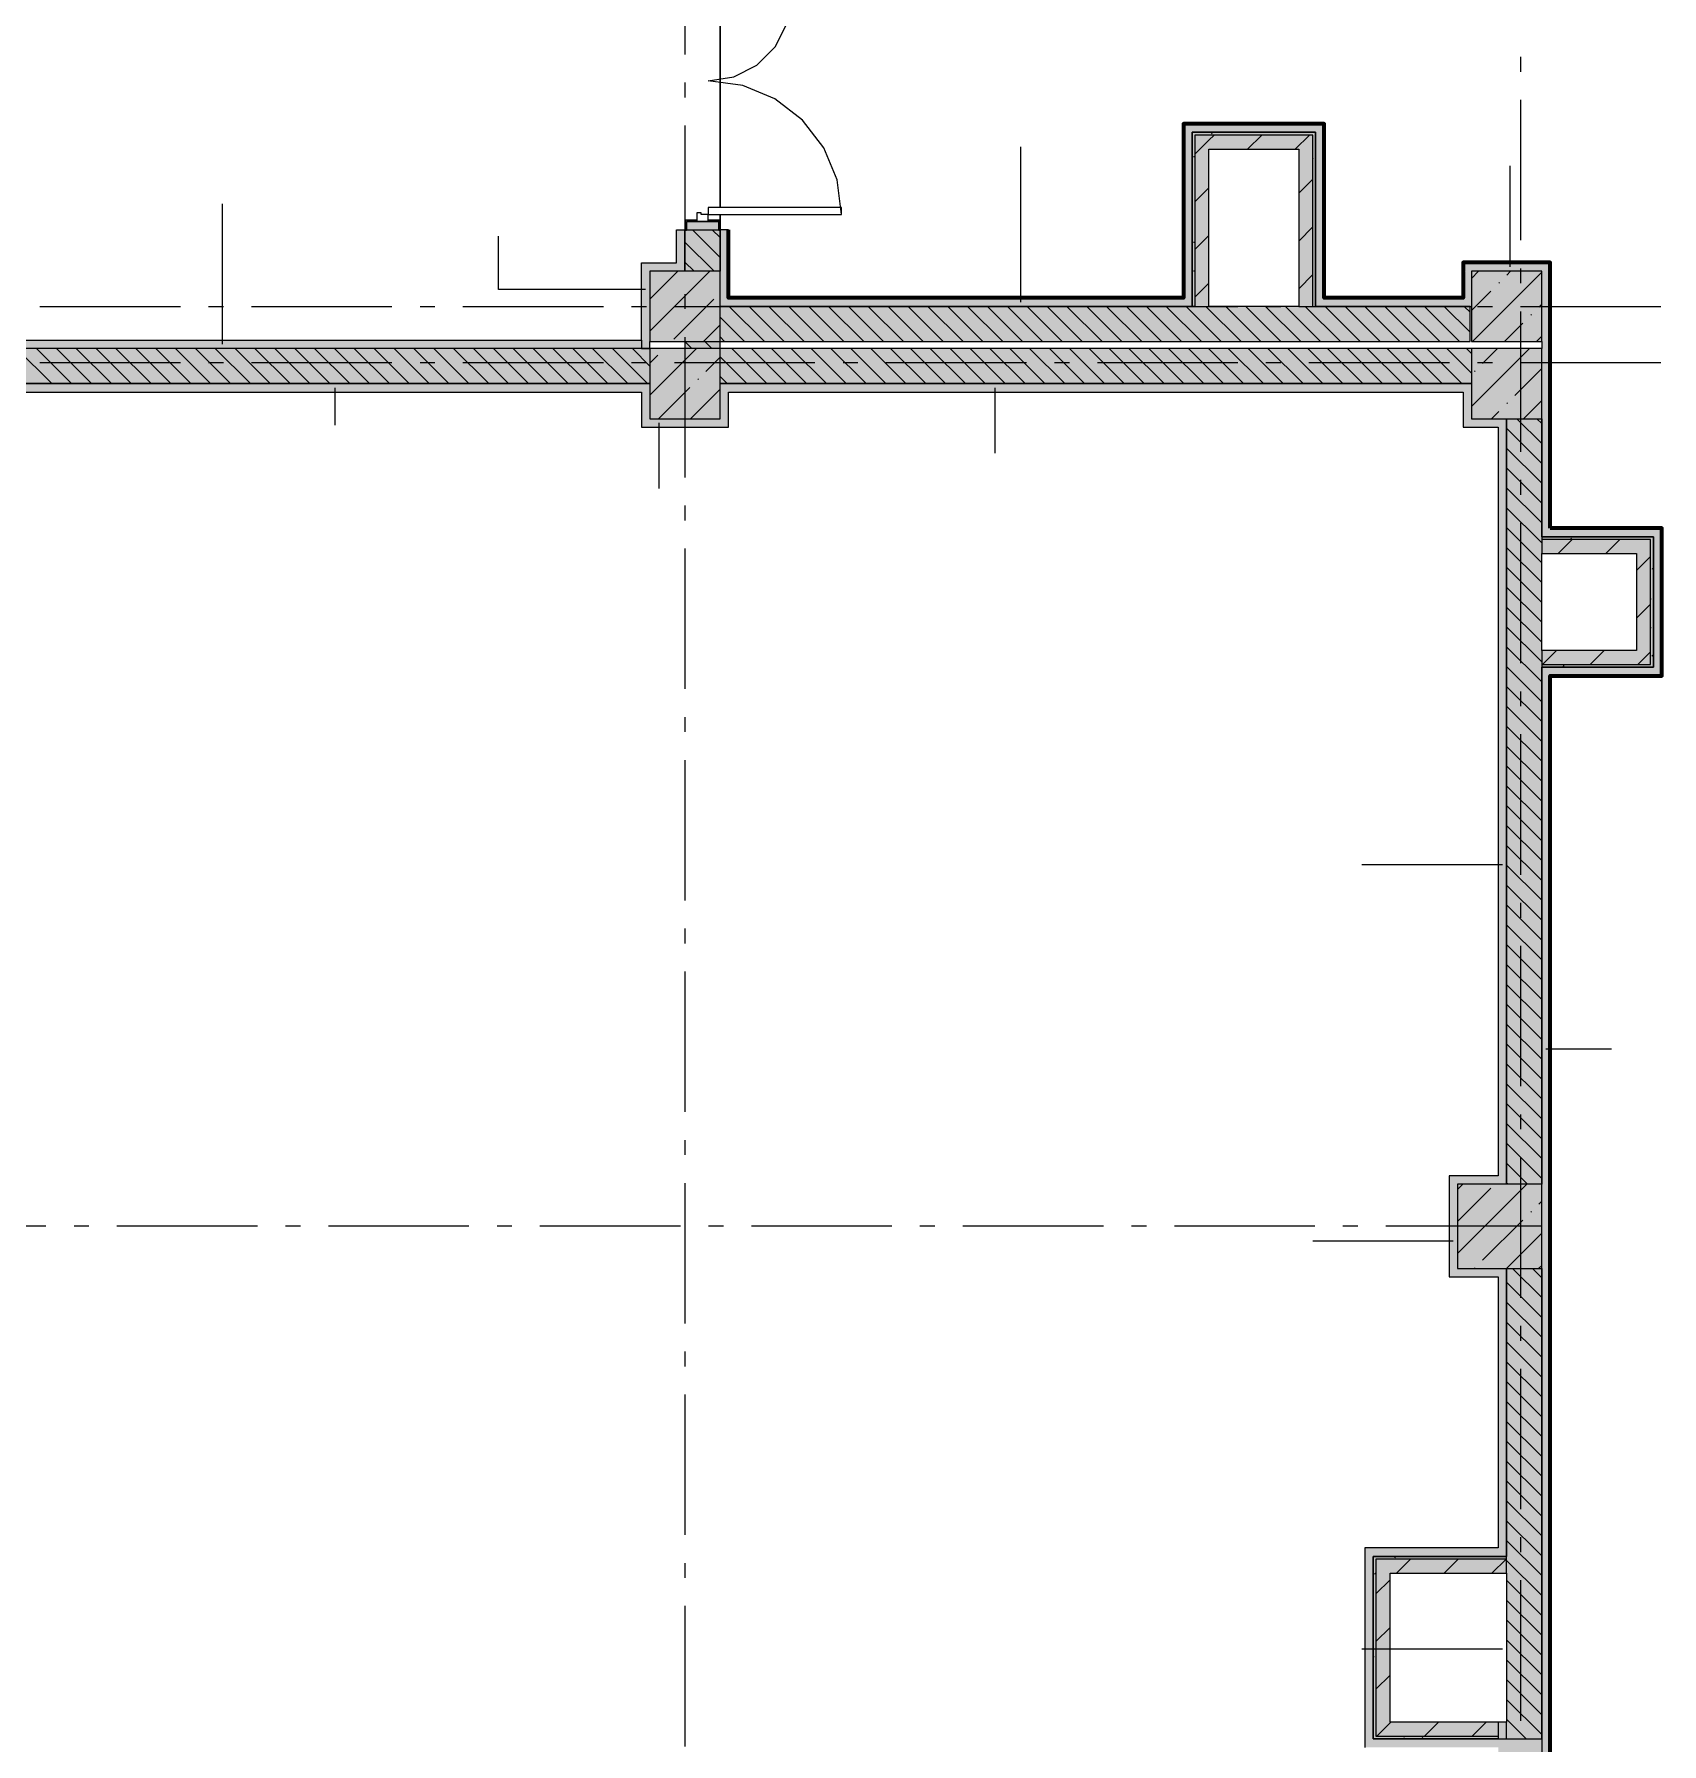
# Model space of a CAD drawing. Header units: millimetres. Extents: x -537608 to 253996, y -217170 to 186033.
# Drawn here: x -236010 to -224421, y 126337 to 138509 of the extents above; entities that cross this region are included whole.
import ezdxf

# ---------------------------------------------------------------- set-up
doc = ezdxf.new("R2010")
doc.units = ezdxf.units.MM
doc.layers.add('16) Лак 1.6м', color=160, linetype='Continuous', lineweight=90)
doc.layers.add('PDF _Геометрия', color=7, linetype='Continuous')
doc.layers.add('PDF _Сплошная заливка', color=7, linetype='Continuous', true_color=0xffffff)

msp = doc.modelspace()

# ---------------------------------------------------------------- hatches: boundary and pattern name
at = {"layer": 'PDF _Сплошная заливка', "transparency": 33554559}
h = msp.add_hatch(color=256, dxfattribs=at)
h.paths.add_polyline_path([(-231126.192, 136271.2587), (-231126.192, 136321.2589), (-231376.193, 136321.2589), (-231376.193, 136271.2587)], flags=0)
h.paths.add_polyline_path([(-231126.192, 136821.2584), (-231128.192, 137114.2584), (-231376.193, 137114.2584), (-231372.027, 136821.2584), (-231128.192, 136821.2584)], flags=0)
h.paths.add_polyline_path([(-231366.1925, 138876.2579), (-231126.192, 138878.2575), (-231128.192, 139271.2581), (-231376.193, 139271.2581), (-231374.1929, 138878.2575), (-231366.1925, 138878.2575)], flags=0)
h.paths.add_polyline_path([(-231222.6228, 139771.2585), (-231126.192, 139771.2585), (-231126.192, 145021.2577), (-231376.193, 145021.2577), (-231376.193, 139771.2585)], flags=0)
h.paths.add_polyline_path([(-231126.192, 145521.2574), (-231126.192, 146081.2579), (-231376.193, 146081.2579), (-231373.1056, 145521.2574), (-231206.8846, 145521.2574)], flags=0)
h.paths.add_polyline_path([(-231126.192, 147281.256), (-231126.192, 148521.2561), (-231376.193, 148521.2561), (-231376.193, 147281.256)], flags=0)
at = {"layer": 'PDF _Сплошная заливка', "true_color": 0xff7d7d, "transparency": 33554559}
h = msp.add_hatch(color=11, dxfattribs=at)
h.paths.add_polyline_path([(-231066.1935, 136631.2579), (-231066.1935, 137116.2582), (-231126.192, 137116.2582), (-231126.192, 136631.2579)], flags=0)
h.paths.add_polyline_path([(-231126.192, 138876.2579), (-231066.1935, 138876.2579), (-231066.1935, 139501.249), (-231126.192, 139501.249), (-231126.192, 139271.2581)], flags=0)
h = msp.add_hatch(color=11, dxfattribs=at)
h.paths.add_polyline_path([(-231380.8088, 136821.2584), (-231376.193, 136821.2584), (-231376.193, 137116.2582), (-231436.1936, 137116.2582), (-231436.1936, 136821.2584)], flags=0)
h.paths.add_polyline_path([(-231376.193, 138876.2579), (-231376.193, 139211.2575), (-231436.1936, 139211.2575), (-231436.1936, 138876.2579)], flags=0)
for points in [[(-226886.1933, 137811.2583), (-226886.1933, 137871.2578), (-227826.1944, 137871.2578), (-227826.1944, 137811.2583), (-227430.8453, 137811.2583)], [(-231436.1936, 136821.2584), (-231436.1936, 136881.258), (-231686.1924, 136881.258), (-231686.1924, 136821.2584), (-231605.1918, 136821.2584)], [(-225276.1932, 136823.2585), (-225276.1932, 136883.2581), (-225836.1936, 136883.2581), (-225836.1936, 136823.2585), (-225776.1929, 136823.2585)], [(-225276.1932, 134931.2583), (-225216.1946, 134931.2583), (-225216.1946, 136883.2581), (-225276.1932, 136883.2581), (-225276.1932, 135054.0767)], [(-227766.1937, 136571.2582), (-227766.1937, 136631.2579), (-231126.192, 136631.2579), (-231126.192, 136571.2582), (-228265.7155, 136571.2582)], [(-225836.1936, 136571.2582), (-225836.1936, 136631.2579), (-226886.1933, 136631.2579), (-226886.1933, 136571.2582), (-226595.9773, 136571.2582)], [(-231686.1924, 135961.2582), (-231626.1917, 135961.2582), (-231626.1917, 136021.2584), (-236526.1913, 136021.2584), (-236526.1913, 135961.2582), (-234944.6682, 135961.2582)], [(-225836.1936, 135961.2582), (-225776.1929, 135961.2582), (-225776.1929, 136021.2584), (-231126.192, 136021.2584), (-231126.192, 135961.2582), (-226595.9773, 135961.2582)], [(-225586.1947, 135711.258), (-225526.1941, 135711.258), (-225526.1941, 135771.2589), (-225776.1929, 135771.2589), (-225776.1929, 135711.258)], [(-224481.1935, 134931.2583), (-224481.1935, 134991.2586), (-225216.1946, 134991.2586), (-225216.1946, 134931.2583), (-224926.2392, 134931.2583)], [(-225276.1932, 118796.2601), (-225216.1946, 118796.2601), (-225216.1946, 134001.2588), (-225276.1932, 134001.2588), (-225276.1932, 123721.2596)], [(-225586.1947, 130321.2589), (-225586.1947, 130381.2585), (-225936.1939, 130381.2585), (-225936.1939, 130321.2589), (-225876.1933, 130321.2589)], [(-225876.1933, 129661.2592), (-225586.1947, 129661.2592), (-225586.1947, 129721.2588), (-225936.1939, 129721.2588), (-225936.1939, 129661.2592)], [(-225586.1947, 127671.2603), (-225526.1941, 127671.2603), (-225526.1941, 129721.2588), (-225586.1947, 129721.2588), (-225586.1947, 127731.2589)], [(-225586.1947, 127671.2603), (-225586.1947, 127731.2589), (-226536.1941, 127731.2589), (-226536.1941, 127671.2603), (-226476.1934, 127671.2603)], [(-225276.1932, 126311.2595), (-225276.1932, 126371.2607), (-226536.1941, 126371.2607), (-226536.1941, 126311.2595), (-225526.1941, 126311.2595)]]:
    msp.add_hatch(color=11, dxfattribs=at).paths.add_polyline_path(points)
at = {"layer": 'PDF _Сплошная заливка', "transparency": 33554559}
for points in [[(-226886.1933, 137791.2578), (-226886.1933, 137811.2583), (-227746.1927, 137811.2583), (-227746.1927, 137791.2578), (-226906.1942, 137791.2578)], [(-227006.1925, 137691.2583), (-226906.1942, 137691.2583), (-226906.1942, 137791.2578), (-227646.1924, 137791.2578), (-227646.1924, 137691.2583), (-227430.8453, 137691.2583)], [(-226906.1942, 136571.2582), (-226886.1933, 136571.2582), (-226886.1933, 137791.2578), (-226906.1942, 137791.2578), (-226906.1942, 137691.2583)], [(-231605.1918, 136321.2589), (-231126.192, 136321.2589), (-231126.192, 136821.2584), (-231626.1917, 136821.2584), (-231626.1917, 136321.2589)], [(-225776.1929, 136321.2589), (-225276.1932, 136321.2589), (-225276.1932, 136821.2584), (-225776.1929, 136821.2584), (-225776.1929, 136469.9747)], [(-226595.9773, 136321.2589), (-225786.1934, 136321.2589), (-225786.1934, 136571.2582), (-231126.192, 136571.2582), (-231126.192, 136321.2589), (-228265.7155, 136321.2589)], [(-224501.1945, 134911.2579), (-224481.1935, 134911.2579), (-224481.1935, 134931.2583), (-225276.1932, 134931.2583), (-225276.1932, 134911.2579), (-224926.2392, 134911.2579)], [(-224601.1949, 134811.259), (-224501.1945, 134811.259), (-224501.1945, 134911.2579), (-225276.1932, 134911.2579), (-225276.1932, 134811.259), (-224926.2392, 134811.259)], [(-226476.1934, 126391.26), (-226456.1925, 126391.26), (-226456.1925, 127671.2603), (-226476.1934, 127671.2603), (-226476.1934, 126491.2593)], [(-225526.1941, 127651.2599), (-225526.1941, 127671.2603), (-226456.1925, 127671.2603), (-226456.1925, 127651.2599), (-226356.1943, 127651.2599)], [(-225761.1072, 126391.26), (-225586.1947, 126391.26), (-225586.1947, 126491.2593), (-226456.1925, 126491.2593), (-226456.1925, 126391.26), (-225763.3161, 126391.26)], [(-225586.1947, 126371.2607), (-225586.1947, 126391.26), (-226476.1934, 126391.26), (-226476.1934, 126371.2607), (-225761.1072, 126371.2607)]]:
    msp.add_hatch(color=256, dxfattribs=at).paths.add_polyline_path(points)
h = msp.add_hatch(color=256, dxfattribs=at)
h.paths.add_polyline_path([(-226595.9773, 136021.2584), (-225776.1929, 136021.2584), (-225776.1929, 136271.2587), (-231126.192, 136271.2587), (-231126.192, 136021.2584), (-228265.7155, 136021.2584)], flags=0)
h.paths.add_polyline_path([(-231626.1917, 136021.2584), (-231626.1917, 136271.2587), (-236526.1913, 136271.2587), (-236526.1913, 136021.2584), (-234944.6682, 136021.2584)], flags=0)
h.paths.add_polyline_path([(-237026.191, 136021.2584), (-237026.191, 136271.2587), (-239526.192, 136271.2587), (-239526.192, 136021.2584), (-238284.1467, 136021.2584)], flags=0)
at = {"layer": 'PDF _Сплошная заливка', "true_color": 0xfca910, "transparency": 33554559}
msp.add_hatch(color=40, dxfattribs=at).paths.add_polyline_path([(-231686.1924, 136271.2587), (-231686.1924, 136331.2583), (-236136.1923, 136331.2583), (-236136.1923, 136271.2587), (-234944.6682, 136271.2587)])
at = {"layer": 'PDF _Сплошная заливка', "transparency": 33554559}
h = msp.add_hatch(color=256, dxfattribs=at)
h.paths.add_polyline_path([(-225276.1932, 102571.2644), (-225276.1932, 105671.2634), (-225526.1941, 105671.2634), (-225526.1941, 102571.2644)], flags=0)
h.paths.add_polyline_path([(-225526.1941, 106171.2632), (-225276.1932, 106171.2632), (-225276.1932, 111721.263), (-225526.1941, 111721.263), (-225526.1941, 106736.1164)], flags=0)
h.paths.add_polyline_path([(-225526.1941, 112321.2631), (-225276.1932, 112321.2631), (-225276.1932, 117721.2603), (-225526.1941, 117721.2603), (-225526.1941, 112399.7082)], flags=0)
h.paths.add_polyline_path([(-225526.1941, 118321.2604), (-225276.1932, 118321.2604), (-225276.1932, 123721.2596), (-225526.1941, 123721.2596)], flags=0)
h.paths.add_polyline_path([(-225276.1932, 124321.2598), (-225276.1932, 126311.2595), (-225526.1941, 126310.7616), (-225526.1941, 124321.2598)], flags=0)
h.paths.add_polyline_path([(-225276.1932, 126371.2607), (-225276.1932, 129721.2588), (-225526.1941, 129721.2588), (-225526.1941, 126371.2607)], flags=0)
h.paths.add_polyline_path([(-225526.1941, 130321.2589), (-225276.1932, 130321.2589), (-225276.1932, 135771.2589), (-225526.1941, 135771.2589), (-225526.1941, 135054.0767)], flags=0)
at = {"layer": 'PDF _Сплошная заливка', "true_color": 0xff7d7d, "transparency": 33554559}
h = msp.add_hatch(color=11, dxfattribs=at)
h.paths.add_polyline_path([(-225586.1947, 124321.2598), (-225526.1941, 124321.2598), (-225526.1941, 126310.7616), (-225586.1947, 126311.2595), (-225586.1947, 124381.2605)], flags=0)
h.paths.add_polyline_path([(-225526.1941, 126371.2607), (-225526.1941, 126491.2593), (-225586.1947, 126491.2593), (-225586.1947, 126371.2607)], flags=0)

# ---------------------------------------------------------------- linework, layer by layer
at = {"layer": '16) Лак 1.6м'}
for points in [[(-225216.1946, 134991.2586), (-225216.1946, 136883.2581), (-225836.1936, 136883.2581), (-225836.1936, 136631.2579), (-226826.1927, 136631.2579), (-226826.1927, 137871.2578), (-227826.1944, 137871.2578), (-227826.1944, 136631.2579), (-231066.1935, 136631.2579), (-231066.1935, 137116.2582)], [(-225216.1946, 118796.2601), (-225216.1946, 133941.2592), (-224421.195, 133941.2592), (-224421.195, 134991.2586), (-225216.1946, 134991.2586)]]:
    msp.add_lwpolyline(points, dxfattribs=at)
at = {"layer": 'PDF _Геометрия', "color": 253, "lineweight": 9, "true_color": 0xaaaaaa}
for p, q in [((-231376.193, 139364.5047), (-231376.193, 138364.5054)), ((-225426.1938, 138347.5012), (-225426.1938, 138241.6687)), ((-231376.193, 138164.5046), (-231376.193, 138058.6714)), ((-225426.1938, 138041.6679), (-225426.1938, 137041.668)), ((-231376.193, 137858.6706), (-231376.193, 136858.6713)), ((-225426.1938, 136841.6687), (-225426.1938, 136735.8349)), ((-231376.193, 136658.6714), (-231376.193, 136552.8376)), ((-235968.5612, 136571.2582), (-234968.5617, 136571.2582)), ((-234768.5609, 136571.2582), (-234662.7281, 136571.2582)), ((-234462.7274, 136571.2582), (-233462.7279, 136571.2582)), ((-233262.7271, 136571.2582), (-233156.8943, 136571.2582)), ((-232956.8936, 136571.2582), (-231956.894, 136571.2582)), ((-231756.8954, 136571.2582), (-231651.0605, 136571.2582)), ((-231451.0619, 136571.2582), (-230451.0624, 136571.2582)), ((-230251.0616, 136571.2582), (-230145.2288, 136571.2582)), ((-229945.2281, 136571.2582), (-228945.2286, 136571.2582)), ((-228745.2278, 136571.2582), (-228639.395, 136571.2582)), ((-228439.3942, 136571.2582), (-227439.3947, 136571.2582)), ((-227239.3961, 136571.2582), (-227133.5612, 136571.2582)), ((-226933.5626, 136571.2582), (-225933.5631, 136571.2582)), ((-225733.5623, 136571.2582), (-225627.7295, 136571.2582)), ((-225427.7288, 136571.2582), (-224427.7292, 136571.2582)), ((-225426.1938, 136535.8346), (-225426.1938, 135535.8355)), ((-231376.193, 136352.8381), (-231376.193, 135352.8388)), ((-235968.5612, 136171.2583), (-234968.5617, 136171.2583)), ((-234768.5609, 136171.2583), (-234662.7281, 136171.2583)), ((-234462.7274, 136171.2583), (-233462.7279, 136171.2583)), ((-233262.7271, 136171.2583), (-233156.8943, 136171.2583)), ((-232956.8936, 136171.2583), (-231956.894, 136171.2583)), ((-231756.8954, 136171.2583), (-231651.0605, 136171.2583)), ((-231451.0619, 136171.2583), (-230451.0624, 136171.2583)), ((-230251.0616, 136171.2583), (-230145.2288, 136171.2583)), ((-229945.2281, 136171.2583), (-228945.2286, 136171.2583)), ((-228745.2278, 136171.2583), (-228639.395, 136171.2583)), ((-228439.3942, 136171.2583), (-227439.3947, 136171.2583)), ((-227239.3961, 136171.2583), (-227133.5612, 136171.2583)), ((-226933.5626, 136171.2583), (-225933.5631, 136171.2583)), ((-225733.5623, 136171.2583), (-225627.7295, 136171.2583)), ((-225427.7288, 136171.2583), (-224427.7292, 136171.2583)), ((-225426.1938, 135335.8347), (-225426.1938, 135230.0023)), ((-231376.193, 135152.8389), (-231376.193, 135047.005)), ((-225426.1938, 135030.0022), (-225426.1938, 134030.0015)), ((-231376.193, 134847.0057), (-231376.193, 133847.0057)), ((-225426.1938, 133830.0015), (-225426.1938, 133724.1689)), ((-231376.193, 133647.005), (-231376.193, 133541.1724)), ((-225426.1938, 133524.1682), (-225426.1938, 132524.1689)), ((-231376.193, 133341.1717), (-231376.193, 132341.1718)), ((-225426.1938, 132324.169), (-225426.1938, 132218.335)), ((-231376.193, 132141.1725), (-231376.193, 132035.3384)), ((-225426.1938, 132018.3357), (-225426.1938, 131018.3358)), ((-231376.193, 131835.3391), (-231376.193, 130835.3393)), ((-225426.1938, 130818.335), (-225426.1938, 130712.5025)), ((-231376.193, 130635.3399), (-231376.193, 130529.5058)), ((-225426.1938, 130512.5031), (-225426.1938, 129512.5025)), ((-231376.193, 130329.5059), (-231376.193, 129329.5055)), ((-235926.2923, 130021.2592), (-236926.2918, 130021.2592)), ((-235620.4587, 130021.2592), (-235726.2915, 130021.2592)), ((-234420.4585, 130021.2592), (-235420.458, 130021.2592)), ((-234114.6249, 130021.2592), (-234220.4577, 130021.2592)), ((-232914.6246, 130021.2592), (-233914.6242, 130021.2592)), ((-232608.7911, 130021.2592), (-232714.626, 130021.2592)), ((-231408.793, 130021.2592), (-232408.7925, 130021.2592)), ((-231102.9594, 130021.2592), (-231208.7922, 130021.2592)), ((-229902.9592, 130021.2592), (-230902.9587, 130021.2592)), ((-229597.1256, 130021.2592), (-229702.9584, 130021.2592)), ((-228397.1254, 130021.2592), (-229397.127, 130021.2592)), ((-228091.2918, 130021.2592), (-228197.1267, 130021.2592)), ((-226891.2937, 130021.2592), (-227891.2932, 130021.2592)), ((-226585.4602, 130021.2592), (-226691.2929, 130021.2592)), ((-225276.1932, 130021.2592), (-226385.4594, 130021.2592)), ((-225426.1938, 129312.5025), (-225426.1938, 129206.6687)), ((-231376.193, 129129.5058), (-231376.193, 129023.6736)), ((-225426.1938, 129006.669), (-225426.1938, 128006.6695)), ((-231376.193, 128823.6718), (-231376.193, 127823.6728)), ((-225426.1938, 127806.6698), (-225426.1938, 127700.836)), ((-231376.193, 127623.6736), (-231376.193, 127517.8392)), ((-225426.1938, 127500.8357), (-225426.1938, 126500.8367)), ((-231376.193, 127317.8395), (-231376.193, 126317.84))]:
    msp.add_line(p, q, dxfattribs=at)
at = {"layer": 'PDF _Геометрия', "color": 9, "lineweight": 9, "true_color": 0xc0c0c0}
for p, q in [((-231126.192, 138716.2574), (-231126.192, 137276.2585)), ((-231126.192, 137276.2585), (-231126.192, 138716.2574)), ((-231126.192, 137226.2583), (-231126.192, 137116.2582)), ((-231126.192, 137116.2582), (-231126.192, 137226.2583))]:
    msp.add_line(p, q, dxfattribs=at)
at = {"layer": 'PDF _Геометрия', "lineweight": 9}
for p, q in [((-230733.8721, 138419.4644), (-230650.0685, 138583.9385)), ((-230864.3993, 138288.9373), (-230733.8721, 138419.4644)), ((-231028.872, 138205.1346), (-230864.3993, 138288.9373)), ((-231211.1927, 138176.2587), (-231028.872, 138205.1346)), ((-230965.3147, 138143.8877), (-231211.1927, 138176.2587)), ((-230736.193, 138048.9823), (-230965.3147, 138143.8877)), ((-230539.4411, 137898.0096), (-230736.193, 138048.9823)), ((-230388.4695, 137701.2577), (-230539.4411, 137898.0096)), ((-226886.1933, 137871.2578), (-227826.1944, 137871.2578)), ((-227826.1944, 137871.2578), (-227826.1944, 137811.2583)), ((-227826.1944, 137811.2583), (-227826.1944, 136631.2579)), ((-227746.1927, 137811.2583), (-227766.1937, 137811.2583)), ((-227766.1937, 137811.2583), (-227766.1937, 136571.2582)), ((-227766.1937, 136631.2579), (-227766.1937, 137811.2583)), ((-227766.1937, 137811.2583), (-226886.1933, 137811.2583)), ((-227646.1924, 137811.2583), (-227746.1927, 137811.2583)), ((-226886.1933, 137811.2583), (-227646.1924, 137811.2583)), ((-226826.1927, 137871.2578), (-226886.1933, 137871.2578)), ((-226886.1933, 137791.2578), (-226886.1933, 137811.2583)), ((-226886.1933, 137811.2583), (-226886.1933, 136631.2579)), ((-226826.1927, 136631.2579), (-226826.1927, 137871.2578)), ((-230293.563, 137472.1363), (-230388.4695, 137701.2577)), ((-228984.7977, 136601.258), (-228984.7977, 137707.4073)), ((-227646.1924, 137791.2578), (-227746.1927, 137791.2578)), ((-227746.1927, 137791.2578), (-227746.1927, 136571.2582)), ((-227746.1927, 137654.3976), (-227646.1924, 137754.3979)), ((-227646.1924, 137754.3979), (-227609.3338, 137791.2578)), ((-226906.1942, 137791.2578), (-227646.1924, 137791.2578)), ((-227646.1924, 136571.2582), (-227646.1924, 137691.2583)), ((-227646.1924, 137691.2583), (-227006.1925, 137691.2583)), ((-227369.9211, 137691.2583), (-227269.9228, 137791.2578)), ((-227030.5101, 137691.2583), (-226930.5118, 137791.2578)), ((-227006.1925, 137691.2583), (-227006.1925, 136571.2582)), ((-226906.1942, 137691.2583), (-226906.1942, 137791.2578)), ((-226906.1942, 136571.2582), (-226906.1942, 137691.2583)), ((-226886.1933, 137691.2583), (-226886.1933, 137791.2578)), ((-226886.1933, 136571.2582), (-226886.1933, 137691.2583)), ((-225499.885, 136853.2577), (-225499.885, 137571.3859)), ((-230261.1934, 137226.2583), (-230293.563, 137472.1363)), ((-227006.1925, 137376.1641), (-226906.1942, 137476.1645)), ((-227746.1927, 137314.9863), (-227646.1924, 137414.9867)), ((-234669.2861, 136301.2585), (-234669.2861, 137301.2586)), ((-231261.1929, 137236.2585), (-231291.1922, 137236.2585)), ((-231291.1922, 137236.2585), (-231291.1922, 137176.2581)), ((-231261.1929, 137226.2583), (-231261.1929, 137236.2585)), ((-231211.1927, 137226.2583), (-231261.1929, 137226.2583)), ((-230261.1934, 137276.2585), (-231211.1927, 137276.2585)), ((-231211.1927, 137276.2585), (-231211.1927, 137226.2583)), ((-231211.1927, 137226.2583), (-230261.1934, 137226.2583)), ((-231211.1927, 137176.2581), (-231211.1927, 137226.2583)), ((-230261.1934, 137226.2583), (-230261.1934, 137276.2585)), ((-232704.7633, 136691.7633), (-232704.7633, 137070.3775)), ((-231436.1936, 136881.258), (-231436.1936, 137116.2582)), ((-231436.1936, 137116.2582), (-231376.193, 137116.2582)), ((-231376.193, 137116.2582), (-231376.193, 136821.2584)), ((-231376.193, 136821.2584), (-231376.193, 137116.2582)), ((-231291.1922, 137184.2582), (-231374.1929, 137184.2582)), ((-231374.1929, 137184.2582), (-231374.1929, 137114.2584)), ((-231374.1929, 137114.2584), (-231366.1925, 137114.2584)), ((-231366.1925, 137114.2584), (-231366.1925, 137176.2581)), ((-231366.1925, 137176.2581), (-231291.1922, 137176.2581)), ((-231366.1925, 137176.2581), (-231366.1925, 137116.2582)), ((-231136.1925, 137176.2581), (-231366.1925, 137176.2581)), ((-231366.1925, 137116.2582), (-231136.1925, 137116.2582)), ((-231126.192, 136919.4365), (-231323.015, 137116.2582)), ((-231291.1922, 137176.2581), (-231291.1922, 137184.2582)), ((-231291.1922, 137176.2581), (-231211.1927, 137176.2581)), ((-231128.192, 137184.2582), (-231211.1927, 137184.2582)), ((-231211.1927, 137184.2582), (-231211.1927, 137176.2581)), ((-231211.1927, 137176.2581), (-231136.1925, 137176.2581)), ((-231126.192, 137060.8584), (-231181.5918, 137116.2582)), ((-231136.1925, 137176.2581), (-231136.1925, 137114.2584)), ((-231136.1925, 137116.2582), (-231136.1925, 137176.2581)), ((-231136.1925, 137114.2584), (-231128.192, 137114.2584)), ((-231128.192, 137114.2584), (-231128.192, 137184.2582)), ((-231066.1935, 137116.2582), (-231126.192, 137116.2582)), ((-231126.192, 137116.2582), (-231126.192, 136821.2584)), ((-231126.192, 136821.2584), (-231126.192, 137116.2582)), ((-231066.1935, 136631.2579), (-231066.1935, 137116.2582)), ((-227746.1927, 136975.5759), (-227646.1924, 137075.5763)), ((-227006.1925, 137036.7529), (-226906.1942, 137136.7533)), ((-231169.4362, 136821.2584), (-231376.193, 137028.0148)), ((-231686.1924, 136821.2584), (-231686.1924, 136881.258)), ((-231686.1924, 136881.258), (-231436.1936, 136881.258)), ((-231310.8573, 136821.2584), (-231376.193, 136886.5943)), ((-225276.1932, 136883.2581), (-225836.1936, 136883.2581)), ((-225836.1936, 136883.2581), (-225836.1936, 136823.2585)), ((-225836.1936, 136823.2585), (-225836.1936, 136631.2579)), ((-225776.1929, 136823.2585), (-225276.1932, 136823.2585)), ((-225216.1946, 136883.2581), (-225276.1932, 136883.2581)), ((-225216.1946, 134991.2586), (-225216.1946, 136883.2581)), ((-231686.1924, 136331.2583), (-231686.1924, 136821.2584)), ((-231626.1917, 136394.8792), (-231199.8144, 136821.2584)), ((-231626.1917, 136622.9778), (-231427.9112, 136821.2584)), ((-231126.192, 136821.2584), (-231626.1917, 136821.2584)), ((-231626.1917, 136821.2584), (-231626.1917, 136321.2589)), ((-231126.192, 136321.2589), (-231126.192, 136821.2584)), ((-227746.1927, 136636.1647), (-227646.1924, 136736.1643)), ((-227006.1925, 136697.3416), (-226906.1942, 136797.3421)), ((-225776.1929, 136770.5154), (-225725.45, 136821.2584)), ((-225276.1932, 136821.2584), (-225776.1929, 136821.2584)), ((-225776.1929, 136821.2584), (-225776.1929, 136321.2589)), ((-225769.2539, 136321.2589), (-225276.1932, 136814.3186)), ((-225582.6532, 136735.9575), (-225577.9123, 136740.6984)), ((-225525.6279, 136792.9815), (-225497.3531, 136821.2584)), ((-225276.1932, 136321.2589), (-225276.1932, 136821.2584)), ((-231656.1932, 136691.7633), (-232704.7633, 136691.7633)), ((-231456.1881, 136336.7844), (-231171.066, 136621.9076)), ((-227826.1944, 136631.2579), (-231066.1935, 136631.2579)), ((-227766.1937, 136571.2582), (-227766.1937, 136631.2579)), ((-226886.1933, 136631.2579), (-226886.1933, 136571.2582)), ((-225836.1936, 136631.2579), (-226826.1927, 136631.2579)), ((-225776.1929, 136542.4162), (-225639.6784, 136678.932)), ((-225297.5311, 136564.8828), (-225276.1932, 136586.2194)), ((-227766.1937, 136571.2582), (-231126.192, 136571.2582)), ((-231126.192, 136571.2582), (-227766.1937, 136571.2582)), ((-230952.2785, 136321.2589), (-231126.192, 136495.1728)), ((-230810.8575, 136321.2589), (-231060.8563, 136571.2582)), ((-230669.4364, 136321.2589), (-230919.4352, 136571.2582)), ((-230528.0132, 136321.2589), (-230778.0142, 136571.2582)), ((-230386.5922, 136321.2589), (-230636.5931, 136571.2582)), ((-230245.1711, 136321.2589), (-230495.1721, 136571.2582)), ((-230103.7501, 136321.2589), (-230353.751, 136571.2582)), ((-229962.329, 136321.2589), (-230212.3278, 136571.2582)), ((-229820.9079, 136321.2589), (-230070.9067, 136571.2582)), ((-229679.4869, 136321.2589), (-229929.4857, 136571.2582)), ((-229538.0658, 136321.2589), (-229788.0646, 136571.2582)), ((-229396.6426, 136321.2589), (-229646.6436, 136571.2582)), ((-229255.2215, 136321.2589), (-229505.2225, 136571.2582)), ((-229113.8005, 136321.2589), (-229363.8014, 136571.2582)), ((-228972.3794, 136321.2589), (-229222.3804, 136571.2582)), ((-228830.9584, 136321.2589), (-229080.9572, 136571.2582)), ((-228689.5373, 136321.2589), (-228939.5361, 136571.2582)), ((-228548.1162, 136321.2589), (-228798.1151, 136571.2582)), ((-228406.6952, 136321.2589), (-228656.694, 136571.2582)), ((-228265.272, 136321.2589), (-228515.273, 136571.2582)), ((-228123.8509, 136321.2589), (-228373.8519, 136571.2582)), ((-227982.4299, 136321.2589), (-228232.4308, 136571.2582)), ((-227841.0088, 136321.2589), (-228091.0098, 136571.2582)), ((-227699.5878, 136321.2589), (-227949.5866, 136571.2582)), ((-227558.1667, 136321.2589), (-227808.1655, 136571.2582)), ((-227746.1927, 136571.2582), (-227766.1937, 136571.2582)), ((-227746.1927, 136571.2582), (-227646.1924, 136571.2582)), ((-227416.7457, 136321.2589), (-227666.7444, 136571.2582)), ((-227006.1925, 136571.2582), (-227646.1924, 136571.2582)), ((-227275.3246, 136321.2589), (-227525.3234, 136571.2582)), ((-227133.9014, 136321.2589), (-227383.9023, 136571.2582)), ((-226992.4803, 136321.2589), (-227242.4813, 136571.2582)), ((-226851.0593, 136321.2589), (-227101.0602, 136571.2582)), ((-227006.1925, 136571.2582), (-226906.1942, 136571.2582)), ((-226709.6382, 136321.2589), (-226959.6392, 136571.2582)), ((-226906.1942, 136571.2582), (-226886.1933, 136571.2582)), ((-225836.1936, 136571.2582), (-226886.1933, 136571.2582)), ((-226886.1933, 136571.2582), (-225836.1936, 136571.2582)), ((-226568.2171, 136321.2589), (-226818.216, 136571.2582)), ((-226426.7961, 136321.2589), (-226676.7949, 136571.2582)), ((-226285.375, 136321.2589), (-226535.3739, 136571.2582)), ((-226143.954, 136321.2589), (-226393.9528, 136571.2582)), ((-226002.5308, 136321.2589), (-226252.5317, 136571.2582)), ((-225861.1097, 136321.2589), (-226111.1107, 136571.2582)), ((-225786.1934, 136387.7636), (-225969.6896, 136571.2582)), ((-225786.1934, 136571.2582), (-225836.1936, 136571.2582)), ((-225836.1936, 136571.2582), (-225776.1929, 136571.2582)), ((-225786.1934, 136529.1842), (-225828.2686, 136571.2582)), ((-225786.1934, 136321.2589), (-225786.1934, 136571.2582)), ((-225354.5542, 136507.8584), (-225349.8134, 136512.6005)), ((-231243.6162, 136321.2589), (-231126.192, 136438.6831)), ((-231093.6996, 136321.2589), (-231126.192, 136353.751)), ((-225541.155, 136321.2589), (-225411.5795, 136450.8344)), ((-225313.056, 136321.2589), (-225276.1932, 136358.1215)), ((-231626.1917, 136271.2587), (-236136.1923, 136271.2587)), ((-231686.1924, 136271.2587), (-236136.1923, 136271.2587)), ((-235884.8673, 136021.2584), (-236134.8682, 136271.2587)), ((-236076.1916, 136331.2583), (-231686.1924, 136331.2583)), ((-235743.4462, 136021.2584), (-235993.445, 136271.2587)), ((-235602.0252, 136021.2584), (-235852.024, 136271.2587)), ((-235460.6041, 136021.2584), (-235710.6029, 136271.2587)), ((-235319.183, 136021.2584), (-235569.1819, 136271.2587)), ((-235177.7599, 136021.2584), (-235427.7608, 136271.2587)), ((-235036.3388, 136021.2584), (-235286.3398, 136271.2587)), ((-234894.9177, 136021.2584), (-235144.9187, 136271.2587)), ((-234753.4967, 136021.2584), (-235003.4976, 136271.2587)), ((-234612.0756, 136021.2584), (-234862.0744, 136271.2587)), ((-234470.6546, 136021.2584), (-234720.6534, 136271.2587)), ((-234329.2335, 136021.2584), (-234579.2323, 136271.2587)), ((-234187.8125, 136021.2584), (-234437.8112, 136271.2587)), ((-234046.3892, 136021.2584), (-234296.3902, 136271.2587)), ((-233904.9682, 136021.2584), (-234154.9691, 136271.2587)), ((-233763.5471, 136021.2584), (-234013.5481, 136271.2587)), ((-233622.126, 136021.2584), (-233872.127, 136271.2587)), ((-233480.705, 136021.2584), (-233730.7038, 136271.2587)), ((-233339.2839, 136021.2584), (-233589.2828, 136271.2587)), ((-233197.8629, 136021.2584), (-233447.8617, 136271.2587)), ((-233056.4418, 136021.2584), (-233306.4407, 136271.2587)), ((-232915.0186, 136021.2584), (-233165.0196, 136271.2587)), ((-232773.5976, 136021.2584), (-233023.5985, 136271.2587)), ((-232632.1765, 136021.2584), (-232882.1775, 136271.2587)), ((-232490.7555, 136021.2584), (-232740.7564, 136271.2587)), ((-232349.3344, 136021.2584), (-232599.3332, 136271.2587)), ((-232207.9133, 136021.2584), (-232457.9121, 136271.2587)), ((-232066.4923, 136021.2584), (-232316.4911, 136271.2587)), ((-231925.0712, 136021.2584), (-232175.07, 136271.2587)), ((-231783.648, 136021.2584), (-232033.649, 136271.2587)), ((-231642.2269, 136021.2584), (-231892.2279, 136271.2587)), ((-231626.1917, 136146.6442), (-231750.8068, 136271.2587)), ((-231686.1924, 136331.2583), (-231686.1924, 136271.2587)), ((-231686.1924, 136271.2587), (-231626.1917, 136271.2587)), ((-231626.1917, 136321.2589), (-231126.192, 136321.2589)), ((-231626.1917, 136271.2587), (-231626.1917, 136321.2589)), ((-231626.1917, 135938.682), (-231293.6164, 136271.2587)), ((-231126.192, 136271.2587), (-231626.1917, 136271.2587)), ((-231626.1917, 136271.2587), (-231626.1917, 135771.2589)), ((-231626.1917, 136166.7812), (-231570.2386, 136222.735)), ((-231376.193, 136321.2589), (-231376.193, 136271.2587)), ((-231326.5415, 136271.2587), (-231376.193, 136320.9087)), ((-231185.1205, 136271.2587), (-231235.1206, 136321.2589)), ((-231126.192, 136271.2587), (-231126.192, 136321.2589)), ((-231126.192, 136321.2589), (-225786.1934, 136321.2589)), ((-231126.192, 135771.2589), (-231126.192, 136271.2587)), ((-225776.1929, 136271.2587), (-231126.192, 136271.2587)), ((-230793.7006, 136021.2584), (-231043.6994, 136271.2587)), ((-230652.2774, 136021.2584), (-230902.2784, 136271.2587)), ((-230510.8564, 136021.2584), (-230760.8573, 136271.2587)), ((-230369.4352, 136021.2584), (-230619.4363, 136271.2587)), ((-230228.0142, 136021.2584), (-230478.0152, 136271.2587)), ((-230086.5932, 136021.2584), (-230336.592, 136271.2587)), ((-229945.1721, 136021.2584), (-230195.1709, 136271.2587)), ((-229803.7511, 136021.2584), (-230053.7498, 136271.2587)), ((-229662.33, 136021.2584), (-229912.3288, 136271.2587)), ((-229520.9068, 136021.2584), (-229770.9077, 136271.2587)), ((-229379.4857, 136021.2584), (-229629.4867, 136271.2587)), ((-229238.0647, 136021.2584), (-229488.0656, 136271.2587)), ((-229096.6436, 136021.2584), (-229346.6446, 136271.2587)), ((-228955.2225, 136021.2584), (-229205.2214, 136271.2587)), ((-228813.8015, 136021.2584), (-229063.8003, 136271.2587)), ((-228672.3804, 136021.2584), (-228922.3793, 136271.2587)), ((-228530.9572, 136021.2584), (-228780.9582, 136271.2587)), ((-228389.5362, 136021.2584), (-228639.5371, 136271.2587)), ((-228248.1151, 136021.2584), (-228498.1161, 136271.2587)), ((-228106.6941, 136021.2584), (-228356.695, 136271.2587)), ((-227965.273, 136021.2584), (-228215.274, 136271.2587)), ((-227823.852, 136021.2584), (-228073.8507, 136271.2587)), ((-227682.4308, 136021.2584), (-227932.4297, 136271.2587)), ((-227541.0098, 136021.2584), (-227791.0086, 136271.2587)), ((-227399.5866, 136021.2584), (-227649.5876, 136271.2587)), ((-227258.1655, 136021.2584), (-227508.1665, 136271.2587)), ((-227116.7445, 136021.2584), (-227366.7454, 136271.2587)), ((-226975.3234, 136021.2584), (-227225.3244, 136271.2587)), ((-226833.9024, 136021.2584), (-227083.9033, 136271.2587)), ((-226692.4813, 136021.2584), (-226942.4801, 136271.2587)), ((-226551.0603, 136021.2584), (-226801.0591, 136271.2587)), ((-226409.6392, 136021.2584), (-226659.638, 136271.2587)), ((-226268.216, 136021.2584), (-226518.217, 136271.2587)), ((-226126.795, 136021.2584), (-226376.7959, 136271.2587)), ((-225985.3739, 136021.2584), (-226235.3749, 136271.2587)), ((-225843.9528, 136021.2584), (-226093.9538, 136271.2587)), ((-225776.1929, 136094.9204), (-225952.5306, 136271.2587)), ((-225776.1929, 136236.3415), (-225811.1095, 136271.2587)), ((-225776.1929, 136321.2589), (-225276.1932, 136321.2589)), ((-225776.1929, 135858.1218), (-225363.0562, 136271.2587)), ((-225276.1932, 136271.2587), (-225776.1929, 136271.2587)), ((-225776.1929, 136271.2587), (-225776.1929, 135771.2589)), ((-225696.7016, 136165.7111), (-225591.1552, 136271.2587)), ((-225276.1932, 136321.2589), (-225276.1932, 136271.2587)), ((-225276.1932, 135771.2589), (-225276.1932, 136271.2587)), ((-231228.0913, 136108.6858), (-231126.192, 136210.5839)), ((-230935.1217, 136021.2584), (-231126.192, 136212.3299)), ((-225753.7269, 136108.6858), (-225748.986, 136113.4273)), ((-225468.6047, 135937.6118), (-225276.1932, 136130.0223)), ((-236526.1913, 136021.2584), (-231626.1917, 136021.2584)), ((-231626.1917, 136021.2584), (-236526.1913, 136021.2584)), ((-233868.256, 135991.2579), (-233868.256, 135725.1079)), ((-231565.5172, 135771.2589), (-231342.1397, 135994.6371)), ((-231337.4204, 135771.2589), (-231126.192, 135982.4845)), ((-231285.1144, 136051.6619), (-231280.3736, 136056.4033)), ((-231076.5427, 136021.2584), (-231126.192, 136070.9087)), ((-231126.192, 136021.2584), (-225776.1929, 136021.2584)), ((-225776.1929, 136021.2584), (-231126.192, 136021.2584)), ((-229171.1573, 135991.2579), (-229171.1573, 135525.108)), ((-236466.1927, 135961.2582), (-231686.1924, 135961.2582)), ((-231686.1924, 135961.2582), (-231686.1924, 135711.258)), ((-231066.1935, 135711.258), (-231066.1935, 135961.2582)), ((-231066.1935, 135961.2582), (-225836.1936, 135961.2582)), ((-225836.1936, 135961.2582), (-225836.1936, 135711.258)), ((-225525.6279, 135880.5879), (-225520.8871, 135885.3294)), ((-225406.8602, 135771.2589), (-225276.1932, 135901.9245)), ((-231626.1917, 135771.2589), (-231126.192, 135771.2589)), ((-231561.5601, 135741.2585), (-231561.5601, 135275.1085)), ((-225776.1929, 135771.2589), (-225276.1932, 135771.2589)), ((-225634.957, 135771.2589), (-225582.6532, 135823.5625)), ((-225526.1941, 135711.258), (-225526.1941, 135771.2589)), ((-225526.1941, 135771.2589), (-225526.1941, 130321.2589)), ((-225276.1932, 135594.9201), (-225452.5308, 135771.2589)), ((-225276.1932, 135736.3419), (-225311.1098, 135771.2589)), ((-225276.1932, 134931.2583), (-225276.1932, 135771.2589)), ((-225276.1932, 135771.2589), (-225276.1932, 134931.2583)), ((-231686.1924, 135711.258), (-231626.1917, 135711.258)), ((-231626.1917, 135711.258), (-231126.192, 135711.258)), ((-231126.192, 135711.258), (-231066.1935, 135711.258)), ((-225836.1936, 135711.258), (-225776.1929, 135711.258)), ((-225776.1929, 135711.258), (-225586.1947, 135711.258)), ((-225586.1947, 135711.258), (-225586.1947, 130381.2585)), ((-225526.1941, 130321.2589), (-225526.1941, 135711.258)), ((-225276.1932, 135453.4989), (-225526.1941, 135703.499)), ((-225276.1932, 135312.0777), (-225526.1941, 135562.0778)), ((-225276.1932, 135170.6564), (-225526.1941, 135420.6566)), ((-225276.1932, 135029.2346), (-225526.1941, 135279.2354)), ((-225276.1932, 134887.8134), (-225526.1941, 135137.8136)), ((-225276.1932, 134746.3922), (-225526.1941, 134996.3924)), ((-225276.1932, 134931.2583), (-224481.1935, 134931.2583)), ((-225216.1946, 134931.2583), (-225276.1932, 134931.2583)), ((-225276.1932, 134931.2583), (-225276.1932, 134911.2579)), ((-224501.1945, 134911.2579), (-225276.1932, 134911.2579)), ((-225276.1932, 134911.2579), (-225276.1932, 134811.259)), ((-224481.1935, 134991.2586), (-225216.1946, 134991.2586)), ((-224481.1935, 134931.2583), (-225216.1946, 134931.2583)), ((-225158.7538, 134811.259), (-225058.7534, 134911.2579)), ((-224819.3428, 134811.259), (-224719.3425, 134911.2579)), ((-224501.1945, 134811.259), (-224501.1945, 134911.2579)), ((-224421.195, 134991.2586), (-224481.1935, 134991.2586)), ((-224481.1935, 134931.2583), (-224481.1935, 134911.2579)), ((-224481.1935, 134001.2588), (-224481.1935, 134931.2583)), ((-224481.1935, 134911.2579), (-224481.1935, 134811.259)), ((-224421.195, 134001.2588), (-224421.195, 134991.2586)), ((-225276.1932, 134604.9718), (-225526.1941, 134854.9712)), ((-225276.1932, 134121.2588), (-225276.1932, 134811.259)), ((-225276.1932, 134811.259), (-224601.1949, 134811.259)), ((-224601.1949, 134811.259), (-224601.1949, 134121.2588)), ((-224601.1949, 134689.9962), (-224501.1945, 134789.9965)), ((-224501.1945, 134021.2585), (-224501.1945, 134811.259)), ((-224481.1935, 134811.259), (-224481.1935, 134001.2588)), ((-225276.1932, 134463.5492), (-225526.1941, 134713.5493)), ((-225276.1932, 134322.128), (-225526.1941, 134572.1282)), ((-225276.1932, 134180.7075), (-225526.1941, 134430.707)), ((-224601.1949, 134350.5849), (-224501.1945, 134450.5846)), ((-225276.1932, 134039.2863), (-225526.1941, 134289.2858)), ((-225276.1932, 133897.8637), (-225526.1941, 134147.8639)), ((-224601.1949, 134121.2588), (-225276.1932, 134121.2588)), ((-225276.1932, 134121.2588), (-225276.1932, 134021.2585)), ((-225269.9302, 134021.2585), (-225169.932, 134121.2588)), ((-224930.5192, 134021.2585), (-224830.521, 134121.2588)), ((-224591.1083, 134021.2585), (-224501.1945, 134111.1733)), ((-225276.1932, 133756.4432), (-225526.1941, 134006.4427)), ((-225276.1932, 134021.2585), (-224601.1949, 134021.2585)), ((-225276.1932, 134021.2585), (-225276.1932, 134001.2588)), ((-224601.1949, 134001.2588), (-225276.1932, 134001.2588)), ((-225276.1932, 134001.2588), (-225276.1932, 130321.2589)), ((-225276.1932, 130321.2589), (-225276.1932, 134001.2588)), ((-225276.1932, 134001.2588), (-225216.1946, 134001.2588)), ((-225216.1946, 134001.2588), (-224481.1935, 134001.2588)), ((-225216.1946, 118796.2601), (-225216.1946, 133941.2592)), ((-225216.1946, 133941.2592), (-224421.195, 133941.2592)), ((-224601.1949, 134021.2585), (-224501.1945, 134021.2585)), ((-224501.1945, 134001.2588), (-224601.1949, 134001.2588)), ((-224481.1935, 134001.2588), (-224501.1945, 134001.2588)), ((-224421.195, 133941.2592), (-224421.195, 134001.2588)), ((-225276.1932, 133615.022), (-225526.1941, 133865.0215)), ((-225276.1932, 133473.6009), (-225526.1941, 133723.601)), ((-225276.1932, 133332.179), (-225526.1941, 133582.1784)), ((-225276.1932, 133190.7578), (-225526.1941, 133440.7572)), ((-225276.1932, 133049.3366), (-225526.1941, 133299.3368)), ((-225276.1932, 132907.9154), (-225526.1941, 133157.9156)), ((-225276.1932, 132766.4935), (-225526.1941, 133016.493)), ((-225276.1932, 132625.0723), (-225526.1941, 132875.0725)), ((-225276.1932, 132483.6511), (-225526.1941, 132733.6513)), ((-225556.1934, 132594.7064), (-226556.1929, 132594.7064)), ((-225276.1932, 132342.2299), (-225526.1941, 132592.2301)), ((-225276.1932, 132200.808), (-225526.1941, 132450.8082)), ((-225276.1932, 132059.3869), (-225526.1941, 132309.387)), ((-225276.1932, 131917.9657), (-225526.1941, 132167.9658)), ((-225276.1932, 131776.5452), (-225526.1941, 132026.5447)), ((-225276.1932, 131635.1225), (-225526.1941, 131885.1228)), ((-225276.1932, 131493.7015), (-225526.1941, 131743.7016)), ((-225276.1932, 131352.2809), (-225526.1941, 131602.2802)), ((-225276.1932, 131210.8583), (-225526.1941, 131460.8584)), ((-225276.1932, 131069.4372), (-225526.1941, 131319.4374)), ((-225246.1939, 131285.7401), (-224780.045, 131285.7401)), ((-225276.1932, 130928.0167), (-225526.1941, 131178.016)), ((-225276.1932, 130786.5953), (-225526.1941, 131036.595)), ((-225276.1932, 130645.1735), (-225526.1941, 130895.1731)), ((-225276.1932, 130503.7525), (-225526.1941, 130753.7518)), ((-225276.1932, 130362.3311), (-225526.1941, 130612.3307)), ((-225586.1947, 130381.2585), (-225936.1939, 130381.2585)), ((-225936.1939, 130381.2585), (-225936.1939, 130321.2589)), ((-225376.5423, 130321.2589), (-225526.1941, 130470.9102)), ((-225936.1939, 130321.2589), (-225936.1939, 129721.2588)), ((-225876.1933, 130283.7577), (-225838.6932, 130321.2589)), ((-225876.1933, 129827.5614), (-225382.4952, 130321.2589)), ((-225276.1932, 130321.2589), (-225876.1933, 130321.2589)), ((-225876.1933, 130321.2589), (-225876.1933, 129721.2588)), ((-225876.1933, 130055.6591), (-225639.6784, 130292.1747)), ((-225517.9655, 130321.2589), (-225526.1941, 130329.4875)), ((-225276.1932, 129721.2588), (-225276.1932, 130321.2589)), ((-225297.5311, 130178.1255), (-225276.1932, 130199.4621)), ((-225696.7016, 129778.9536), (-225411.5795, 130064.0768)), ((-225354.5542, 130121.1015), (-225349.8134, 130125.8431)), ((-225906.1947, 129915.3866), (-226906.1942, 129915.3866)), ((-225526.2996, 129721.2588), (-225276.1932, 129971.3642)), ((-225936.1939, 129721.2588), (-225936.1939, 129661.2592)), ((-225936.1939, 129661.2592), (-225586.1947, 129661.2592)), ((-225876.1933, 129721.2588), (-225276.1932, 129721.2588)), ((-225753.7269, 129721.9284), (-225748.986, 129726.6705)), ((-225586.1947, 129661.2592), (-225586.1947, 127731.2589)), ((-225526.1941, 127671.2603), (-225526.1941, 129721.2588)), ((-225526.1941, 129721.2588), (-225526.1941, 127671.2603)), ((-225276.1932, 129513.8026), (-225483.6496, 129721.2588)), ((-225276.1932, 129655.2245), (-225342.2285, 129721.2588)), ((-225298.2006, 129721.2588), (-225276.1932, 129743.2658)), ((-225276.1932, 126491.2593), (-225276.1932, 129721.2588)), ((-225276.1932, 129721.2588), (-225276.1932, 124321.2598)), ((-225276.1932, 129372.3815), (-225526.1941, 129622.3817)), ((-225276.1932, 129230.9605), (-225526.1941, 129480.9604)), ((-225276.1932, 129089.5389), (-225526.1941, 129339.5393)), ((-225276.1932, 128948.1173), (-225526.1941, 129198.1172)), ((-225276.1932, 128806.6962), (-225526.1941, 129056.6961)), ((-225276.1932, 128665.2757), (-225526.1941, 128915.2751)), ((-225276.1932, 128523.8531), (-225526.1941, 128773.854)), ((-225276.1932, 128382.432), (-225526.1941, 128632.4318)), ((-225276.1932, 128241.0115), (-225526.1941, 128491.0108)), ((-225276.1932, 128099.5899), (-225526.1941, 128349.5898)), ((-225276.1932, 127958.1678), (-225526.1941, 128208.1681)), ((-225276.1932, 127816.7472), (-225526.1941, 128066.7466)), ((-225276.1932, 127675.3256), (-225526.1941, 127925.3255)), ((-225586.1947, 127731.2589), (-226536.1941, 127731.2589)), ((-226536.1941, 127731.2589), (-226536.1941, 127671.2603)), ((-225276.1932, 127533.9045), (-225526.1941, 127783.905)), ((-226536.1941, 127671.2603), (-226536.1941, 126371.2607)), ((-226476.1934, 126371.2607), (-226476.1934, 127671.2603)), ((-226476.1934, 127671.2603), (-225586.1947, 127671.2603)), ((-226456.1925, 127671.2603), (-226476.1934, 127671.2603)), ((-226476.1934, 127671.2603), (-226476.1934, 126491.2593)), ((-226356.1943, 127671.2603), (-226456.1925, 127671.2603)), ((-226356.1943, 127651.2599), (-226456.1925, 127651.2599)), ((-226456.1925, 127651.2599), (-226456.1925, 126491.2593)), ((-225526.1941, 127671.2603), (-226356.1943, 127671.2603)), ((-225526.1941, 127651.2599), (-226356.1943, 127651.2599)), ((-226309.3503, 127551.2596), (-226209.3499, 127651.2599)), ((-225969.9394, 127551.2596), (-225869.939, 127651.2599)), ((-225630.5284, 127551.2596), (-225530.528, 127651.2599)), ((-225586.1947, 127671.2603), (-225526.1941, 127671.2603)), ((-225526.1941, 127651.2599), (-225526.1941, 127671.2603)), ((-225526.1941, 127551.2596), (-225526.1941, 127651.2599)), ((-225276.1932, 127392.483), (-225526.1941, 127642.4834)), ((-226456.1925, 127404.4173), (-226356.1943, 127504.4172)), ((-226356.1943, 126491.2593), (-226356.1943, 127551.2596)), ((-226356.1943, 127551.2596), (-225526.1941, 127551.2596)), ((-225526.1941, 127551.2596), (-225526.1941, 126491.2593)), ((-225276.1932, 127251.0614), (-225526.1941, 127501.0613)), ((-225276.1932, 127109.6403), (-225526.1941, 127359.6407)), ((-225276.1932, 126968.2192), (-225526.1941, 127218.2191)), ((-226456.1925, 127065.0053), (-226356.1943, 127165.0057)), ((-225556.1934, 127009.5689), (-226556.1929, 127009.5689)), ((-225276.1932, 126826.7971), (-225526.1941, 127076.7981)), ((-225276.1932, 126685.3761), (-225526.1941, 126935.3765)), ((-226456.1925, 126725.5944), (-226356.1943, 126825.5941)), ((-225276.1932, 126543.955), (-225526.1941, 126793.9549)), ((-225276.1932, 126402.534), (-225526.1941, 126652.5338)), ((-226476.1934, 126491.2593), (-226476.1934, 126391.26)), ((-226456.1925, 126491.2593), (-226456.1925, 126391.26)), ((-226451.118, 126391.26), (-226351.1176, 126491.2593)), ((-225586.1947, 126491.2593), (-226356.1943, 126491.2593)), ((-226111.7049, 126391.26), (-226011.7067, 126491.2593)), ((-225772.2939, 126391.26), (-225672.2957, 126491.2593)), ((-225526.1941, 126491.2593), (-225586.1947, 126491.2593)), ((-225526.1941, 126491.2593), (-225586.1947, 126491.2593)), ((-225586.1947, 126491.2593), (-225586.1947, 126391.26)), ((-225386.3404, 126371.2607), (-225526.1941, 126511.1128)), ((-225526.1941, 126391.26), (-225526.1941, 126491.2593)), ((-225276.1932, 126391.26), (-225276.1932, 126491.2593)), ((-226536.1941, 126371.2607), (-226536.1941, 126311.2595)), ((-226476.1934, 126391.26), (-226476.1934, 126371.2607)), ((-225763.3161, 126371.2607), (-226476.1934, 126371.2607)), ((-226476.1934, 126371.2607), (-225763.3161, 126371.2607)), ((-226456.1925, 126391.26), (-225763.3161, 126391.26)), ((-225763.3161, 126391.26), (-225586.1947, 126391.26)), ((-225586.1947, 126371.2607), (-225763.3161, 126371.2607)), ((-225763.3161, 126371.2607), (-225586.1947, 126371.2607)), ((-225586.1947, 126391.26), (-225586.1947, 126371.2607)), ((-225586.1947, 126371.2607), (-225526.1941, 126371.2607)), ((-225586.1947, 126371.2607), (-225526.1941, 126371.2607)), ((-225526.1941, 126371.2607), (-225526.1941, 126391.26)), ((-225526.1941, 126371.2607), (-225276.1932, 126371.2607)), ((-225276.1932, 126371.2607), (-225276.1932, 126391.26))]:
    msp.add_line(p, q, dxfattribs=at)
at = {"layer": 'PDF _Геометрия', "color": 8, "lineweight": 9, "true_color": 0x787878}
for p, q in [((-227623.1859, 137805.5015), (-227626.5402, 137799.6947)), ((-227754.994, 137637.8169), (-227748.2876, 137637.8169)), ((-226905.6689, 137625.8788), (-226906.1942, 137624.9699)), ((-226886.1933, 137629.6324), (-226886.5636, 137630.2737)), ((-227754.994, 137028.2167), (-227748.2876, 137028.2167)), ((-227754.994, 136825.0166), (-227748.2876, 136825.0166)), ((-225065.2123, 134920.844), (-225068.5645, 134915.0365)), ((-224486.4834, 134704.0317), (-224489.8355, 134698.2256)), ((-224501.1945, 134488.217), (-224497.0888, 134488.217)), ((-224501.1945, 134285.0169), (-224497.0888, 134285.0169)), ((-224485.6458, 134081.3632), (-224489.0002, 134087.17)), ((-225119.6605, 134013.7395), (-225123.0127, 134007.9313)), ((-224800.4119, 134016.9515), (-224802.8986, 134021.2585)), ((-226319.9084, 127667.6493), (-226323.2606, 127661.8423)), ((-226287.149, 127651.2599), (-226287.6442, 127652.1146)), ((-226093.1314, 127654.0372), (-226094.7353, 127651.2599)), ((-226460.2681, 127544.7081), (-226463.6202, 127550.5146)), ((-226470.2319, 126952.3671), (-226473.5841, 126958.1736)), ((-226253.4188, 126373.6381), (-226256.7731, 126379.4446)), ((-226124.0025, 126381.3672), (-226127.3547, 126375.5596))]:
    msp.add_line(p, q, dxfattribs=at)
at = {"layer": 'PDF _Сплошная заливка', "color": 11, "lineweight": 35, "true_color": 0xff7d7d, "transparency": 33554559}
for points in [[(-227766.1937, 136631.2579), (-227766.1937, 137811.2583), (-227826.1944, 136631.2579), (-227826.1944, 137811.2583)], [(-226826.1927, 136631.2579), (-226826.1927, 137871.2578), (-226886.1933, 136631.2579), (-226886.1933, 137871.2578)], [(-225776.1929, 136571.2582), (-225776.1929, 136823.2585), (-225836.1936, 136571.2582), (-225836.1936, 136821.2584)], [(-231626.1917, 136271.2587), (-231626.1917, 136821.2584), (-231686.1924, 136271.2587), (-231686.1924, 136821.2584)], [(-231626.1917, 135711.258), (-231626.1917, 135961.2582), (-231686.1924, 135711.258), (-231686.1924, 135961.2582)], [(-231066.1935, 135711.258), (-231066.1935, 135961.2582), (-231126.192, 135711.258), (-231126.192, 135961.2582)], [(-225776.1929, 135711.258), (-225776.1929, 135961.2582), (-225836.1936, 135711.258), (-225836.1936, 135961.2582)], [(-231626.1917, 135711.258), (-231126.192, 135711.258), (-231626.1917, 135771.2589), (-231126.192, 135771.2589)], [(-225526.1941, 130321.2589), (-225526.1941, 135711.258), (-225586.1947, 130321.2589), (-225586.1947, 135711.258)], [(-224421.195, 134001.2588), (-224421.195, 134991.2586), (-224481.1935, 134001.2588), (-224481.1935, 134991.2586)], [(-225216.1946, 133941.2592), (-224421.195, 133941.2592), (-225216.1946, 134001.2588), (-224421.195, 134001.2588)], [(-225876.1933, 129721.2588), (-225876.1933, 130321.2589), (-225936.1939, 129721.2588), (-225936.1939, 130321.2589)], [(-226476.1934, 126371.2607), (-226476.1934, 127671.2603), (-226536.1941, 126371.2607), (-226536.1941, 127671.2603)]]:
    msp.add_solid(points, dxfattribs=at)
at = {"layer": 'PDF _Сплошная заливка', "lineweight": 35, "transparency": 33554559}
for points in [[(-227746.1927, 136571.2582), (-227746.1927, 137811.2583), (-227766.1937, 136571.2582), (-227766.1937, 137811.2583)], [(-227746.1927, 136571.2582), (-227646.1924, 136571.2582), (-227746.1927, 137791.2578), (-227646.1924, 137791.2578)], [(-226906.1942, 136571.2582), (-226906.1942, 137691.2583), (-227006.1925, 136571.2582), (-227006.1925, 137691.2583)], [(-231626.1917, 135771.2589), (-231126.192, 135771.2589), (-231626.1917, 136271.2587), (-231126.192, 136271.2587)], [(-225776.1929, 135771.2589), (-225276.1932, 135771.2589), (-225776.1929, 136271.2587), (-225276.1932, 136271.2587)], [(-224481.1935, 134001.2588), (-224481.1935, 134911.2579), (-224501.1945, 134001.2588), (-224501.1945, 134911.2579)], [(-224501.1945, 134021.2585), (-224501.1945, 134811.259), (-224601.1949, 134021.2585), (-224601.1949, 134811.259)], [(-225276.1932, 134021.2585), (-224601.1949, 134021.2585), (-225276.1932, 134121.2588), (-224601.1949, 134121.2588)], [(-225276.1932, 134001.2588), (-224501.1945, 134001.2588), (-225276.1932, 134021.2585), (-224501.1945, 134021.2585)], [(-225876.1933, 129721.2588), (-225276.1932, 129721.2588), (-225876.1933, 130321.2589), (-225276.1932, 130321.2589)], [(-226356.1943, 126491.2593), (-226356.1943, 127651.2599), (-226456.1925, 126491.2593), (-226456.1925, 127651.2599)], [(-225526.1941, 127551.2596), (-225526.1941, 127651.2599), (-226356.1943, 127551.2596), (-226356.1943, 127651.2599)]]:
    msp.add_solid(points, dxfattribs=at)
at = {"layer": 'PDF _Сплошная заливка', "color": 7, "lineweight": 35, "true_color": 0xf4f4f4, "transparency": 33554559}
msp.add_solid([(-231366.1925, 137116.2582), (-231136.1925, 137116.2582), (-231366.1925, 137176.2581), (-231136.1925, 137176.2581)], dxfattribs=at)

doc.saveas('drawing.dxf')
